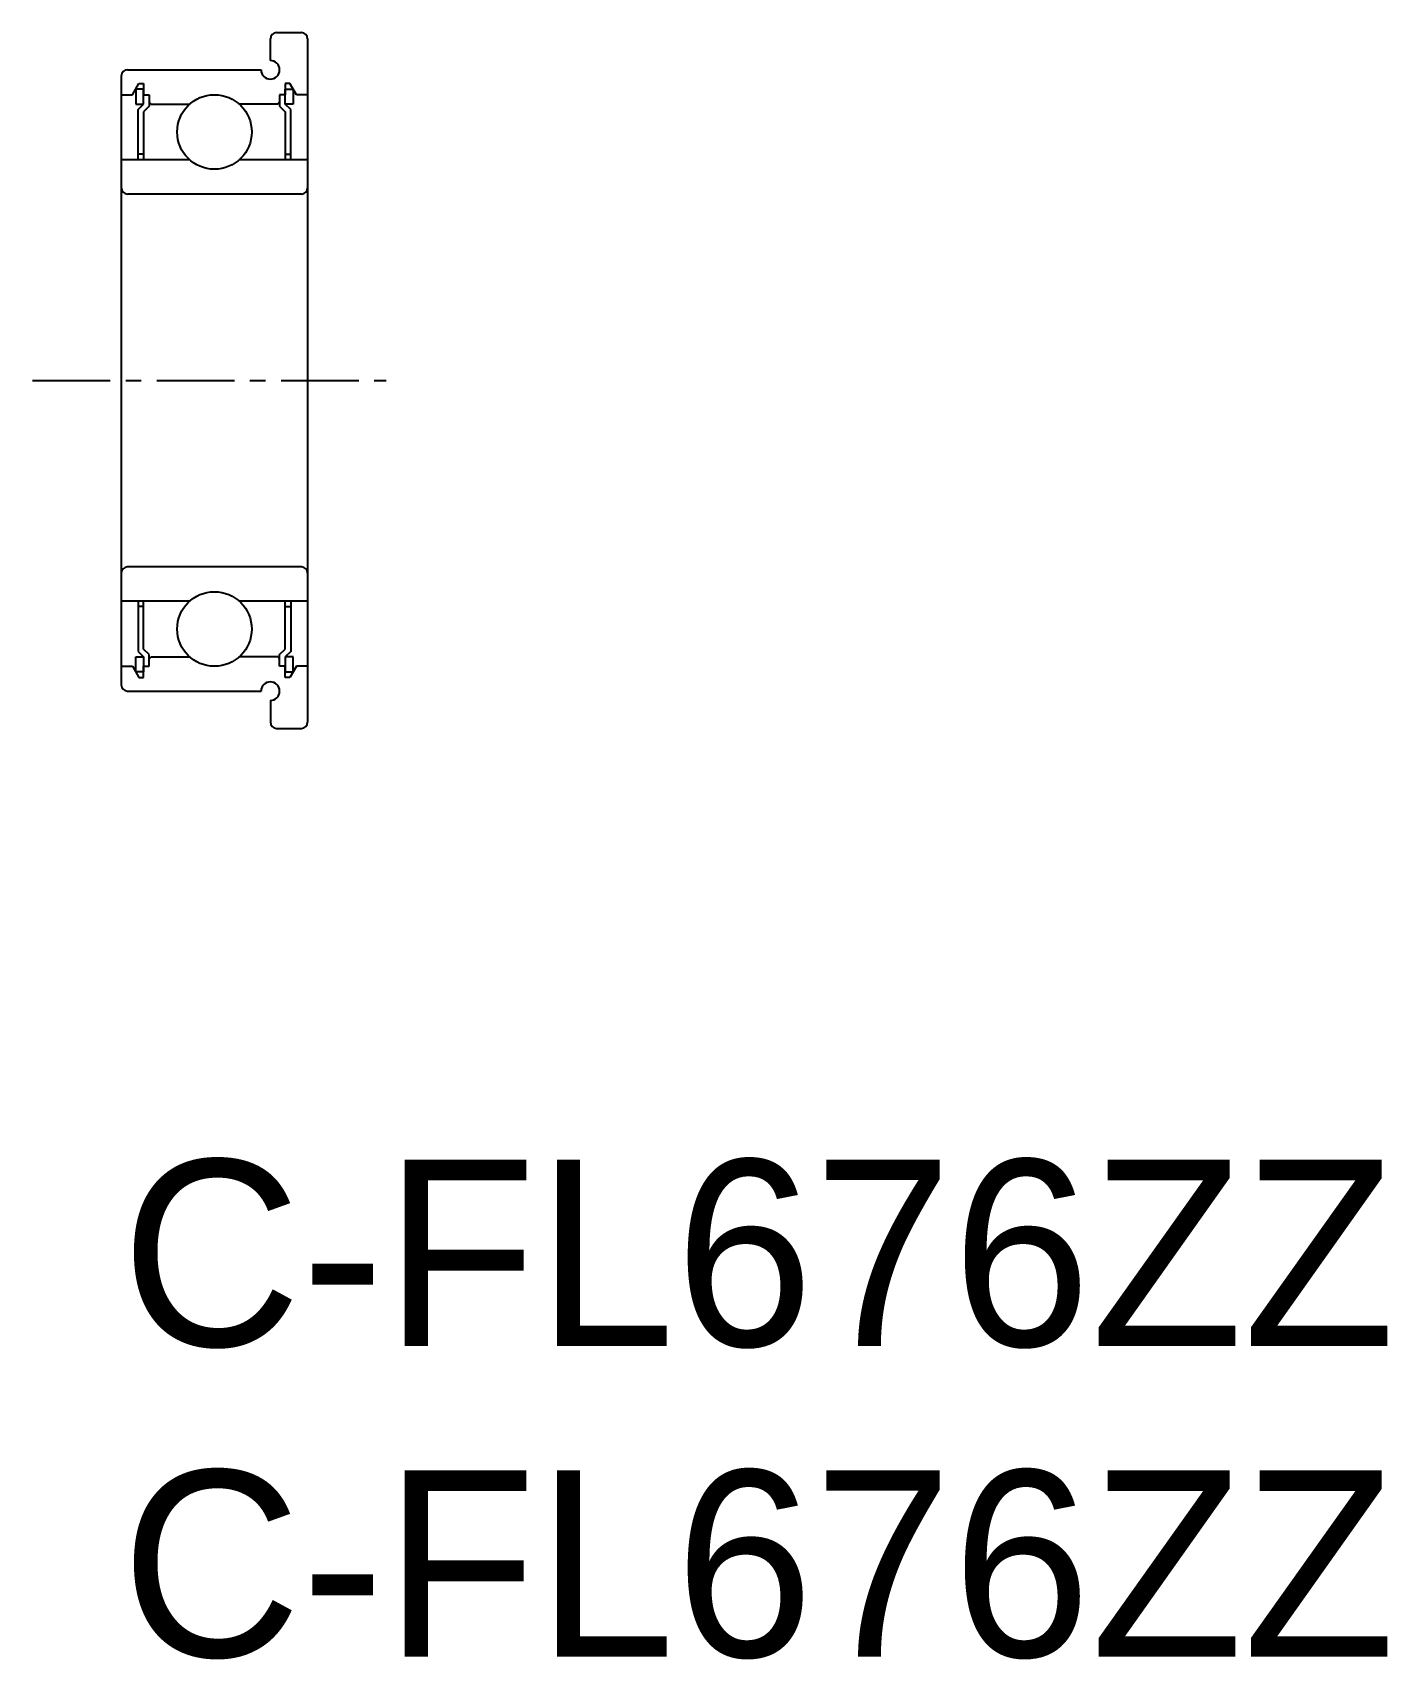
# Model space of a CAD drawing. Extents: x -1.4 to 20.4, y -8 to 18.1.
import ezdxf

# ---------------------------------------------------------------- set-up
doc = ezdxf.new("R2010")
doc.units = 0
doc.linetypes.add('CENTER', pattern=[2, 1.25, -0.25, 0.25, -0.25])
doc.layers.get('0').update_dxf_attribs({"linetype": 'CONTINUOUS'})
doc.layers.add('CENTER', color=1, linetype='CENTER')

msp = doc.modelspace()

# ---------------------------------------------------------------- linework, layer by layer
at = {"color": 7, "linetype": 'CONTINUOUS'}
for p, q in [((2.5, 18.143), (2.9, 18.143)), ((2.4, 17.693), (2.4, 18.043)), ((3, 18.043), (3, 7.043)), ((0, 17.443), (0, 7.643)), ((0.1, 17.543), (2.25, 17.543)), ((0.18, 17.143), (0.284, 17.323)), ((0.284, 17.323), (0.36, 17.323)), ((0.36, 17.323), (0.36, 17.143)), ((2.716, 17.323), (2.64, 17.323)), ((2.64, 17.323), (2.64, 17.143)), ((2.82, 17.143), (2.716, 17.323)), ((3, 17.518), (3, 17.518)), ((0, 17.143), (0.18, 17.143)), ((0.36, 17.233), (0.232, 17.233)), ((0.232, 17.233), (0.232, 16.993)), ((0.36, 16.993), (0.36, 17.233)), ((0.36, 17.143), (0.45, 17.143)), ((0.45, 17.143), (0.45, 16.956)), ((0.45, 17.023), (0.48, 16.993)), ((2.55, 17.023), (2.52, 16.993)), ((2.55, 17.143), (2.55, 16.956)), ((2.64, 17.143), (2.55, 17.143)), ((2.64, 16.993), (2.64, 17.233)), ((2.64, 17.233), (2.768, 17.233)), ((2.768, 17.233), (2.768, 16.993)), ((3, 17.143), (2.82, 17.143)), ((0.232, 16.993), (0.36, 16.993)), ((0.27, 16.903), (0.36, 16.993)), ((0.27, 16.093), (0.27, 16.903)), ((0.45, 16.956), (0.36, 16.866)), ((0.36, 16.866), (0.36, 16.093)), ((0.48, 16.993), (1.103, 16.993)), ((2.52, 16.993), (1.897, 16.993)), ((2.55, 16.956), (2.64, 16.866)), ((2.768, 16.993), (2.64, 16.993)), ((2.73, 16.903), (2.64, 16.993)), ((2.64, 16.866), (2.64, 16.093)), ((2.73, 16.093), (2.73, 16.903)), ((3, 16.893), (3, 16.893)), ((1.103, 16.093), (0, 16.093)), ((0.36, 16.183), (0.27, 16.183)), ((3, 16.093), (1.897, 16.093)), ((2.64, 16.183), (2.73, 16.183)), ((2.9, 15.543), (0.1, 15.543)), ((2.9, 9.543), (0.1, 9.543)), ((1.103, 8.993), (0, 8.993)), ((0.27, 8.993), (0.27, 8.183)), ((0.36, 8.903), (0.27, 8.903)), ((0.36, 8.221), (0.36, 8.993)), ((3, 8.993), (1.897, 8.993)), ((2.64, 8.221), (2.64, 8.993)), ((2.64, 8.903), (2.73, 8.903)), ((2.73, 8.993), (2.73, 8.183)), ((0.27, 8.183), (0.36, 8.093)), ((0.45, 8.131), (0.36, 8.221)), ((0.45, 7.943), (0.45, 8.131)), ((2.55, 8.131), (2.64, 8.221)), ((2.55, 7.943), (2.55, 8.131)), ((2.73, 8.183), (2.64, 8.093)), ((0, 7.943), (0.18, 7.943)), ((0.18, 7.943), (0.284, 7.763)), ((0.232, 8.093), (0.36, 8.093)), ((0.232, 7.853), (0.232, 8.093)), ((0.36, 8.093), (0.36, 7.853)), ((0.36, 7.763), (0.36, 7.943)), ((0.36, 7.943), (0.45, 7.943)), ((0.45, 8.063), (0.48, 8.093)), ((0.48, 8.093), (1.103, 8.093)), ((2.52, 8.093), (1.897, 8.093)), ((2.55, 8.063), (2.52, 8.093)), ((2.64, 7.943), (2.55, 7.943)), ((2.768, 8.093), (2.64, 8.093)), ((2.64, 8.093), (2.64, 7.853)), ((2.64, 7.763), (2.64, 7.943)), ((2.82, 7.943), (2.716, 7.763)), ((2.768, 7.853), (2.768, 8.093)), ((3, 7.943), (2.82, 7.943)), ((0.36, 7.853), (0.232, 7.853)), ((0.284, 7.763), (0.36, 7.763)), ((2.64, 7.853), (2.768, 7.853)), ((2.716, 7.763), (2.64, 7.763)), ((0.1, 7.543), (2.25, 7.543)), ((2.4, 7.393), (2.4, 7.043)), ((2.5, 6.943), (2.9, 6.943))]:
    msp.add_line(p, q, dxfattribs=at)
for centre in [(1.5, 16.543), (1.5, 8.543)]:
    msp.add_circle(centre, 0.6, dxfattribs=at)
for centre, radius, start, end in [((2.5, 18.043), 0.1, 90, 180), ((2.9, 18.043), 0.1, 0, 90), ((2.4, 17.543), 0.15, 180.003, 90), ((0.1, 17.443), 0.1, 90, 180), ((0.1, 15.643), 0.1, 180, 270), ((2.9, 15.643), 0.1, 270, 0), ((0.1, 9.443), 0.1, 90, 180), ((2.9, 9.443), 0.1, 0, 90), ((0.1, 7.643), 0.1, 180, 270), ((2.4, 7.543), 0.15, 270, 179.997), ((2.5, 7.043), 0.1, 180, 270), ((2.9, 7.043), 0.1, 270, 0)]:
    msp.add_arc(centre, radius, start, end, dxfattribs=at)
at = {"layer": 'CENTER', "color": 1, "linetype": 'CENTER'}
msp.add_line((-1.428, 12.543), (4.266, 12.543), dxfattribs=at)

# ---------------------------------------------------------------- texts
at = {"color": 7, "linetype": 'CONTINUOUS'}
for p in [(0, -3), (0, -8)]:
    msp.add_text('C-FL676ZZ', height=3, dxfattribs=at).set_placement(p)

doc.saveas('drawing.dxf')
